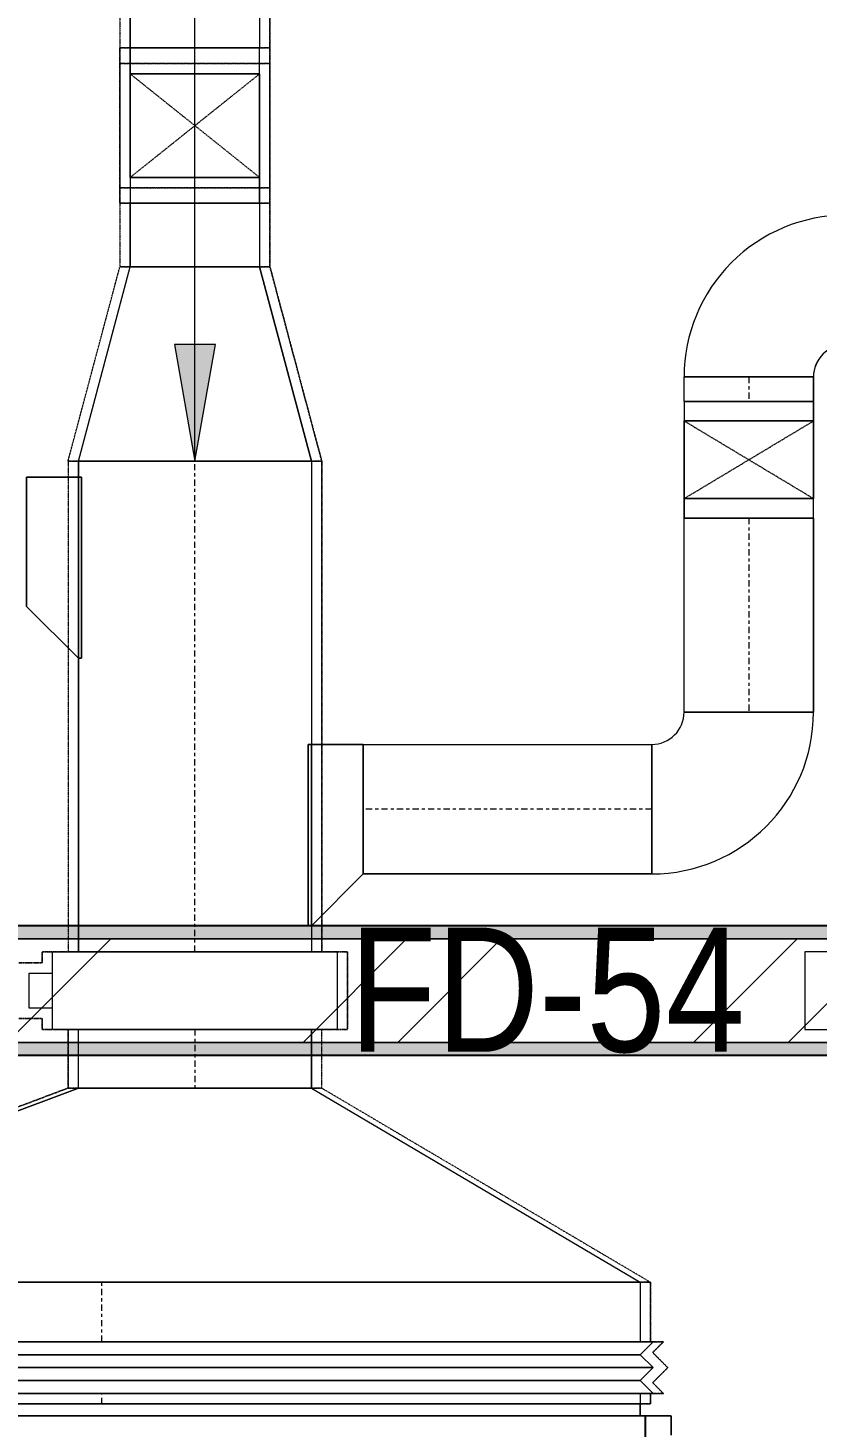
# Model space of a CAD drawing. Header units: inches. Extents: x -83664 to 20107, y -47222 to 19398.
# Drawn here: x 2119 to 3643, y -26757 to -24055 of the extents above; entities that cross this region are included whole.
import ezdxf

# ---------------------------------------------------------------- set-up
doc = ezdxf.new("R2010")
doc.units = ezdxf.units.IN
doc.header["$MEASUREMENT"] = 0
for name, pattern in [('Center', [29.999999, 12, -6, 6, -6]), ('Hidden 0_50', [1.0584, 0.5292, -0.5292]), ('Hidden 1_5', [2.2, 1.5, -0.7])]:
    doc.linetypes.add(name, pattern=pattern)
for name, color, linetype, lineweight in [('A-WALL', 7, 'Continuous', 9), ('A-WALL-PATT', 7, 'Continuous', 25), ('G-ANNO-TEXT', 7, 'Continuous', 9), ('M-EQPM', 7, 'Continuous', 18), ('M-HVAC-DUCT-ANNO', 7, 'Continuous', 9), ('M-HVAC-DUCT-CNTR', 7, 'Center', 9), ('M-HVAC-DUCT-IDEN', 7, 'Continuous', 18)]:
    doc.layers.add(name, color=color, linetype=linetype, lineweight=lineweight)
doc.layers.add('M-HVAC-DUCT', color=7, linetype='Continuous', lineweight=9, true_color=0xffe97f)
doc.styles.add('Arial Narrow_21', font='ARIALN.TTF', dxfattribs={"height": 240})
pattern_1 = [(0, (0, 0), (1219.2, 304.8), [50.292, -864.108, 50.292, -864.108, -4876.8]), (0, (0, 0), (1219.2, 304.8), [-1828.8, 50.292, -1778.508, 50.292, -864.108, -2133.6]), (0, (0, 0), (1219.2, 304.8), [-4572, 50.292, -559.308, 50.292, -1473.708]), (120, (457.2, 152.4), (-873.56454, 903.45817), [50.292, -864.108, 50.292, -864.108, -4876.8]), (120, (457.2, 152.4), (-873.56454, 903.45817), [-1828.8, 50.292, -1778.508, 50.292, -864.108, -2133.6]), (120, (457.2, 152.4), (-873.56454, 903.45817), [-4572, 50.292, -559.308, 50.292, -1473.708]), (240, (609.6, 762), (-345.63546, -1208.25817), [50.292, -864.108, 50.292, -864.108, -4876.8]), (240, (609.6, 762), (-345.63546, -1208.25817), [-1828.8, 50.292, -1778.508, 50.292, -864.108, -2133.6]), (240, (609.6, 762), (-345.63546, -1208.25817), [-4572, 50.292, -559.308, 50.292, -1473.708])]
pattern_2 = [(45, (0, 0), (-377.1708, 377.1708), []), (45, (0, 571.5), (-377.1708, 377.1708), [])]

# ---------------------------------------------------------------- blocks, each defined once
blk = doc.blocks.new('REMC_M_EQP_FCU_Type 2 - FCU-1F-10-8295822-FIRST FLOOR AC CONDITIONING LAYOUT - PART A')
at = {"layer": 'M-EQPM'}
for p, q in [((-1050, 16), (-1050, -270.5)), ((-1050, -270.5), (-1050, 16)), ((-1050.1, -180.5), (-1050.1, -270.5)), ((-1050.1, -270.5), (-1050.1, -180.5)), ((-1100.1, -269.5), (-1100.1, -233)), ((-1100.1, -233), (-1100.1, -269.5)), ((-1050, -248.7), (-1050, -270.5)), ((-1050, -270.5), (-1050, -248.7)), ((-1050.1, -270.5), (-1099.1, -270.5)), ((-1099.1, -270.5), (-1050.1, -270.5)), ((-1050, -270.5), (1050, -270.5)), ((1050, -270.5), (-1050, -270.5)), ((-1050, -270.5), (1050, -270.5)), ((1050, -270.5), (-1050, -270.5)), ((1040, -270.5), (-1040, -270.5)), ((-1040, -270.5), (-1040, -293.5)), ((-1040, -293.5), (-1040, -270.5)), ((-1040, -270.5), (1040, -270.5)), ((-1040, -293.5), (1040, -293.5)), ((1040, -293.5), (-1040, -293.5))]:
    blk.add_line(p, q, dxfattribs=at)
blk.add_arc((-1099.1, -269.5), 1, 180, 270, dxfattribs=at)
blk.add_arc((-1099.1, -269.5), 1, 180, 270, dxfattribs=at)
blk = doc.blocks.new('REMC_M_FLEX CONNECTION_Type 2 - V_SAD-8295823-FIRST FLOOR AC CONDITIONING LAYOUT - PART A')
at = {"layer": 'M-HVAC-DUCT', "color": 30, "true_color": 0xff7f00}
for p, q in [((152653.2, 71779.4), (154783.2, 71779.4)), ((154783.2, 71779.4), (152653.2, 71779.4)), ((154758.2, 71754.4), (154783.2, 71779.4)), ((154758.2, 71754.4), (154783.2, 71779.4)), ((154758.2, 71754.4), (152678.2, 71754.4)), ((152678.2, 71754.4), (154758.2, 71754.4)), ((154758.2, 71754.4), (152678.2, 71754.4)), ((152678.2, 71754.4), (154758.2, 71754.4)), ((154758.2, 71754.4), (154783.2, 71729.4)), ((154758.2, 71754.4), (154783.2, 71729.4)), ((152653.2, 71729.4), (154783.2, 71729.4)), ((154783.2, 71729.4), (152653.2, 71729.4)), ((154783.2, 71729.4), (152653.2, 71729.4)), ((152653.2, 71729.4), (154783.2, 71729.4)), ((154783.2, 71729.4), (154758.2, 71704.4)), ((154783.2, 71729.4), (154758.2, 71704.4)), ((154758.2, 71704.4), (152678.2, 71704.4)), ((152678.2, 71704.4), (154758.2, 71704.4)), ((152678.2, 71704.4), (154758.2, 71704.4)), ((154758.2, 71704.4), (152678.2, 71704.4)), ((154758.2, 71704.4), (154783.2, 71679.4)), ((154758.2, 71704.4), (154783.2, 71679.4)), ((152653.2, 71679.4), (154783.2, 71679.4)), ((154783.2, 71679.4), (152653.2, 71679.4))]:
    blk.add_line(p, q, dxfattribs=at)
blk = doc.blocks.new('TEMW-ME-DMP-Motorised Fire Damper - MSFD-8296293-FIRST FLOOR AC CONDITIONING LAYOUT - PART A')
at = {"layer": 'M-HVAC-DUCT', "color": 30, "true_color": 0xff7f00}
for p, q in [((-33.75, 320), (-33.75, 275)), ((33.75, 320), (-33.75, 320)), ((33.75, 275), (33.75, 320)), ((75, 275), (-75, 275)), ((-75, 275), (-75, -275)), ((75, -275), (75, 275)), ((-75, -275), (75, -275))]:
    blk.add_line(p, q, dxfattribs=at)
blk = doc.blocks.new('TEMW-ME-DMP-Motorised Fire Damper - MSFD-9472461-FIRST FLOOR AC CONDITIONING LAYOUT - PART A')
at = {"layer": 'M-HVAC-DUCT', "color": 6, "true_color": 0xff00ff}
for p, q in [((-33.75, 245), (-33.75, 200)), ((33.75, 245), (-33.75, 245)), ((33.75, 200), (33.75, 245)), ((75, 200), (-75, 200)), ((-75, 200), (-75, -200)), ((75, -200), (75, 200)), ((-75, -200), (75, -200))]:
    blk.add_line(p, q, dxfattribs=at)
blk = doc.blocks.new('M_Rectangular Tap - Beveled - Standard-V169-FIRST FLOOR AC CONDITIONING LAYOUT - PART A')
at = {"layer": 'M-HVAC-DUCT', "color": 30, "true_color": 0xff7f00}
for p, q in [((100, 125), (-6.096, 125)), ((-6.096, 125), (100, 125)), ((-6.096, 125), (-6.096, -225)), ((-6.096, -225), (-6.096, 125)), ((100, 125), (100, -125)), ((100, -125), (100, 125)), ((0, -225), (100, -125)), ((0, -225), (100, -125)), ((-6.096, -225), (0, -225)), ((0, -225), (-6.096, -225))]:
    blk.add_line(p, q, dxfattribs=at)
blk = doc.blocks.new('M_Rectangular Elbow - Radius - 0_75 W-V36-FIRST FLOOR AC CONDITIONING LAYOUT - PART A')
at = {"layer": 'M-HVAC-DUCT', "color": 30, "true_color": 0xff7f00}
for p, q in [((-125, 187.5), (125, 187.5)), ((125, 187.5), (-125, 187.5)), ((-187.5, 125), (-187.5, -125)), ((-187.5, -125), (-187.5, 125))]:
    blk.add_line(p, q, dxfattribs=at)
for radius, end in [(62.5, 360), (62.5, 0), (312.5, 0), (312.5, 0)]:
    blk.add_arc((-187.5, 187.5), radius, 270, end, dxfattribs=at)
blk = doc.blocks.new('M_Rectangular Tap - Beveled - Standard-V70-FIRST FLOOR AC CONDITIONING LAYOUT - PART A')
at = {"layer": 'M-HVAC-DUCT', "color": 30, "true_color": 0xff7f00}
for p, q in [((100, 125), (-6.096, 125)), ((-6.096, 125), (100, 125)), ((-6.096, 125), (-6.096, -225)), ((-6.096, -225), (-6.096, 125)), ((100, 125), (100, -125)), ((100, -125), (100, 125)), ((0, -225), (100, -125)), ((0, -225), (100, -125)), ((-6.096, -225), (0, -225)), ((0, -225), (-6.096, -225))]:
    blk.add_line(p, q, dxfattribs=at)
blk = doc.blocks.new('M_Rectangular Elbow - Radius - 0_75 W-V234-FIRST FLOOR AC CONDITIONING LAYOUT - PART A')
at = {"layer": 'M-HVAC-DUCT', "color": 30, "true_color": 0xff7f00}
for p, q in [((155093, 73595.3), (154843, 73595.3)), ((154843, 73595.3), (155093, 73595.3)), ((154843, 73595.3), (154843, 73557.8)), ((154843, 73595.3), (154843, 73407.8)), ((155093, 73557.8), (155093, 73595.3)), ((155093, 73595.3), (155093, 73407.8)), ((154843, 73407.8), (154843, 73557.8)), ((154843, 73557.8), (155093, 73557.8)), ((155093, 73557.8), (155093, 73407.8)), ((154843, 73407.8), (155093, 73407.8)), ((155093, 73407.8), (154843, 73407.8))]:
    blk.add_line(p, q, dxfattribs=at)
blk = doc.blocks.new('M_Rectangular Elbow - Radius - 0_75 W-V235-FIRST FLOOR AC CONDITIONING LAYOUT - PART A')
at = {"layer": 'M-HVAC-DUCT', "color": 30, "true_color": 0xff7f00}
for p, q in [((155093, 73557.8), (154843, 73557.8)), ((154843, 73557.8), (154843, 73407.8)), ((154843, 73370.3), (154843, 73557.8)), ((155093, 73407.8), (155093, 73557.8)), ((155093, 73370.3), (155093, 73557.8)), ((155093, 73407.8), (154843, 73407.8)), ((154843, 73407.8), (155093, 73407.8)), ((154843, 73407.8), (154843, 73370.3)), ((155093, 73370.3), (155093, 73407.8)), ((154843, 73370.3), (155093, 73370.3)), ((155093, 73370.3), (154843, 73370.3))]:
    blk.add_line(p, q, dxfattribs=at)
blk = doc.blocks.new('M_Rectangular Transition - Length - Standard-9472465-FIRST FLOOR AC CONDITIONING LAYOUT - PART A')
at = {"layer": 'M-HVAC-DUCT', "color": 30, "true_color": 0xff7f00}
for p, q in [((0, 225), (375, 860)), ((0, 225), (375, 860)), ((375, -1220), (375, 860)), ((375, 860), (375, -1220)), ((0, 225), (0, -225)), ((0, -225), (0, 225)), ((0, -225), (375, -1220)), ((375, -1220), (0, -225))]:
    blk.add_line(p, q, dxfattribs=at)
blk = doc.blocks.new('M_Rectangular Transition - Length - Standard-9510225-FIRST FLOOR AC CONDITIONING LAYOUT - PART A')
at = {"layer": 'M-HVAC-DUCT', "color": 30, "true_color": 0xff7f00}
for p, q in [((0, 225), (0, -225)), ((0, 225), (375, 125)), ((0, 225), (375, 125)), ((0, -225), (0, 225)), ((375, -125), (375, 125)), ((375, 125), (375, -125)), ((0, -225), (375, -125)), ((375, -125), (0, -225))]:
    blk.add_line(p, q, dxfattribs=at)
blk = doc.blocks.new('M_Rectangular Elbow - Radius - 0_75 W-V247-FIRST FLOOR AC CONDITIONING LAYOUT - PART A')
at = {"layer": 'M-HVAC-DUCT', "color": 30, "true_color": 0xff7f00}
for p, q in [((154023.2, 74228.2), (153773.2, 74228.2)), ((153773.2, 74228.2), (153773.2, 74028.2)), ((153773.2, 74228.2), (153773.2, 73978.2)), ((154023.2, 74028.2), (154023.2, 74228.2)), ((154023.2, 74228.2), (154023.2, 73978.2)), ((154023.2, 74028.2), (153773.2, 74028.2)), ((153773.2, 74028.2), (154023.2, 74028.2)), ((153773.2, 74028.2), (153773.2, 73978.2)), ((154023.2, 73978.2), (154023.2, 74028.2)), ((154023.2, 73978.2), (153773.2, 73978.2)), ((153773.2, 73978.2), (154023.2, 73978.2))]:
    blk.add_line(p, q, dxfattribs=at)
blk = doc.blocks.new('M_Rectangular Elbow - Radius - 0_75 W-V248-FIRST FLOOR AC CONDITIONING LAYOUT - PART A')
at = {"layer": 'M-HVAC-DUCT', "color": 30, "true_color": 0xff7f00}
for p, q in [((153773.2, 74278.2), (154023.2, 74278.2)), ((154023.2, 74278.2), (153773.2, 74278.2)), ((153773.2, 74278.2), (153773.2, 74228.2)), ((153773.2, 74028.2), (153773.2, 74278.2)), ((154023.2, 74228.2), (154023.2, 74278.2)), ((154023.2, 74028.2), (154023.2, 74278.2)), ((153773.2, 74228.2), (154023.2, 74228.2)), ((153773.2, 74028.2), (153773.2, 74228.2)), ((154023.2, 74228.2), (154023.2, 74028.2)), ((153773.2, 74028.2), (154023.2, 74028.2)), ((154023.2, 74028.2), (153773.2, 74028.2))]:
    blk.add_line(p, q, dxfattribs=at)
blk = doc.blocks.new('TEMW-SMBZ-HO-BM-HVAC-00002_rvt-1-FIRST FLOOR AC CONDITIONING LAYOUT - PART A')
at = {"layer": 'M-HVAC-DUCT', "color": 30, "linetype": 'Hidden 0_50', "true_color": 0xff7f00}
for p, q in [((153753.2, 75438.2), (153753.2, 74278.2)), ((153753.2, 75438.2), (153753.2, 74278.2)), ((154043.2, 74278.2), (154043.2, 75438.2)), ((154043.2, 75438.2), (154043.2, 74278.2)), ((154043.2, 74278.2), (153753.2, 74278.2)), ((153753.2, 74278.2), (154043.2, 74278.2)), ((153753.2, 74248.2), (153753.2, 74278.2)), ((153753.2, 74278.2), (153753.2, 74008.2)), ((153753.2, 74278.2), (154043.2, 74278.2)), ((154043.2, 74278.2), (153753.2, 74278.2)), ((154043.2, 74008.2), (154043.2, 74278.2)), ((154043.2, 74278.2), (154043.2, 74248.2)), ((153753.2, 74248.2), (154043.2, 74248.2)), ((153753.2, 74008.2), (153753.2, 74248.2)), ((153753.2, 74248.2), (153753.2, 74008.2)), ((154043.2, 74248.2), (153753.2, 74248.2)), ((153753.2, 74008.2), (153753.2, 74248.2)), ((153753.2, 74248.2), (153753.2, 73978.2)), ((153753.2, 74248.2), (154043.2, 74248.2)), ((153753.2, 74248.2), (153753.2, 74008.2)), ((154043.2, 74248.2), (153753.2, 74248.2)), ((154043.2, 74248.2), (154043.2, 74008.2)), ((154043.2, 74008.2), (154043.2, 74248.2)), ((154043.2, 73978.2), (154043.2, 74248.2)), ((154043.2, 74248.2), (154043.2, 74008.2)), ((154043.2, 74008.2), (154043.2, 74248.2)), ((154043.2, 74008.2), (153753.2, 74008.2)), ((153753.2, 74008.2), (154043.2, 74008.2)), ((154043.2, 74008.2), (153753.2, 74008.2)), ((153753.2, 73978.2), (153753.2, 74008.2)), ((154043.2, 74008.2), (153753.2, 74008.2)), ((153753.2, 74008.2), (154043.2, 74008.2)), ((154043.2, 74008.2), (153753.2, 74008.2)), ((154043.2, 74008.2), (154043.2, 73978.2)), ((154043.2, 73978.2), (153753.2, 73978.2)), ((153753.2, 73978.2), (154043.2, 73978.2)), ((153753.2, 73978.2), (153753.2, 73855.3)), ((153753.2, 73978.2), (153753.2, 73855.3)), ((153753.2, 73978.2), (154043.2, 73978.2)), ((153753.2, 73978.2), (154043.2, 73978.2)), ((154043.2, 73855.3), (154043.2, 73978.2)), ((154043.2, 73978.2), (154043.2, 73855.3)), ((153653.2, 73480.3), (153753.2, 73855.3)), ((153653.2, 73480.3), (153753.2, 73855.3)), ((154043.2, 73855.3), (153753.2, 73855.3)), ((153753.2, 73855.3), (154043.2, 73855.3)), ((154043.2, 73855.3), (153753.2, 73855.3)), ((153753.2, 73855.3), (154043.2, 73855.3)), ((154143.2, 73480.3), (154043.2, 73855.3)), ((154043.2, 73855.3), (154143.2, 73480.3)), ((154143.2, 73480.3), (153653.2, 73480.3)), ((153653.2, 73480.3), (154143.2, 73480.3)), ((153653.2, 73480.3), (153653.2, 72532.7)), ((153653.2, 73480.3), (153653.2, 72532.7)), ((153653.2, 73480.3), (154143.2, 73480.3)), ((154143.2, 73480.3), (153653.2, 73480.3)), ((154143.2, 72532.7), (154143.2, 73480.3)), ((154143.2, 73480.3), (154143.2, 72532.7)), ((154193.2, 72532.7), (153603.2, 72532.7)), ((153603.2, 72532.7), (153603.2, 72511.4)), ((153603.2, 72511.4), (153603.2, 72532.7)), ((153603.2, 72532.7), (154193.2, 72532.7)), ((154143.2, 72532.7), (153653.2, 72532.7)), ((153653.2, 72532.7), (154143.2, 72532.7)), ((154193.2, 72382.7), (154193.2, 72532.7)), ((154193.2, 72532.7), (154193.2, 72382.7)), ((153603.2, 72511.4), (153558.2, 72511.4)), ((153558.2, 72511.4), (153603.2, 72511.4)), ((153558.2, 72403.9), (153603.2, 72403.9)), ((153603.2, 72403.9), (153558.2, 72403.9)), ((153603.2, 72403.9), (153603.2, 72382.7)), ((153603.2, 72382.7), (153603.2, 72403.9)), ((153603.2, 72382.7), (154193.2, 72382.7)), ((154193.2, 72382.7), (153603.2, 72382.7)), ((153653.2, 72382.7), (154143.2, 72382.7)), ((154143.2, 72382.7), (153653.2, 72382.7)), ((153653.2, 72382.7), (153653.2, 72269.4)), ((153653.2, 72269.4), (153653.2, 72382.7)), ((154143.2, 72269.4), (154143.2, 72382.7)), ((154143.2, 72269.4), (154143.2, 72382.7)), ((153653.2, 72269.4), (152658.2, 71894.4)), ((152658.2, 71894.4), (153653.2, 72269.4)), ((153653.2, 72269.4), (154143.2, 72269.4)), ((154143.2, 72269.4), (153653.2, 72269.4)), ((154143.2, 72269.4), (153653.2, 72269.4)), ((153653.2, 72269.4), (154143.2, 72269.4)), ((154143.2, 72269.4), (154778.2, 71894.4)), ((154143.2, 72269.4), (154778.2, 71894.4)), ((154778.2, 71894.4), (152658.2, 71894.4)), ((152658.2, 71894.4), (154778.2, 71894.4)), ((152658.2, 71894.4), (154778.2, 71894.4)), ((154778.2, 71894.4), (152658.2, 71894.4)), ((154778.2, 71779.4), (154778.2, 71894.4)), ((154778.2, 71894.4), (154778.2, 71779.4)), ((152633.2, 71779.4), (154803.2, 71779.4)), ((154803.2, 71779.4), (152633.2, 71779.4)), ((154778.2, 71779.4), (152658.2, 71779.4)), ((152658.2, 71779.4), (154778.2, 71779.4)), ((154803.2, 71779.4), (154782.4, 71758.6)), ((154782.4, 71758.6), (154803.2, 71779.4)), ((154782.4, 71758.6), (154811.5, 71729.4)), ((154811.5, 71729.4), (154782.4, 71758.6)), ((154811.5, 71729.4), (154782.4, 71700.3)), ((154782.4, 71700.3), (154811.5, 71729.4)), ((154782.4, 71700.3), (154803.2, 71679.4)), ((154803.2, 71679.4), (154782.4, 71700.3)), ((154803.2, 71679.4), (152633.2, 71679.4)), ((152633.2, 71679.4), (154803.2, 71679.4)), ((154778.2, 71679.4), (152658.2, 71679.4)), ((152658.2, 71679.4), (154778.2, 71679.4)), ((154778.2, 71659.4), (154778.2, 71679.4)), ((154778.2, 71679.4), (154778.2, 71659.4)), ((154778.2, 71659.4), (152658.2, 71659.4)), ((152658.2, 71659.4), (154778.2, 71659.4))]:
    blk.add_line(p, q, dxfattribs=at)
at = {"layer": 'M-HVAC-DUCT', "color": 30, "true_color": 0xff7f00}
for p, q in [((153773.2, 74278.2), (153773.2, 75438.2)), ((153773.2, 75438.2), (153773.2, 74278.2)), ((154023.2, 75438.2), (154023.2, 74278.2)), ((154023.2, 75438.2), (154023.2, 74278.2)), ((153773.2, 74278.2), (154023.2, 74278.2)), ((154023.2, 74278.2), (153773.2, 74278.2)), ((153773.2, 73978.2), (154023.2, 73978.2)), ((154023.2, 73978.2), (153773.2, 73978.2)), ((153773.2, 73855.3), (153773.2, 73978.2)), ((153773.2, 73978.2), (153773.2, 73855.3)), ((154023.2, 73978.2), (154023.2, 73855.3)), ((154023.2, 73978.2), (154023.2, 73855.3)), ((153773.2, 73855.3), (154023.2, 73855.3)), ((154023.2, 73855.3), (153773.2, 73855.3)), ((155093, 73642.8), (154843, 73642.8)), ((154843, 73642.8), (155093, 73642.8)), ((154843, 73595.3), (154843, 73642.8)), ((154843, 73595.3), (154843, 73642.8)), ((155093, 73642.8), (155093, 73595.3)), ((155093, 73595.3), (155093, 73642.8)), ((155093, 73595.3), (154843, 73595.3)), ((154843, 73595.3), (155093, 73595.3)), ((153673.2, 73480.3), (154123.2, 73480.3)), ((154123.2, 73480.3), (153673.2, 73480.3)), ((153673.2, 72532.7), (153673.2, 73480.3)), ((153673.2, 73480.3), (153673.2, 72532.7)), ((154123.2, 73480.3), (154123.2, 72532.7)), ((154123.2, 73480.3), (154123.2, 72532.7)), ((153673.2, 73449.6), (153673.2, 73099.6)), ((153673.2, 73449.6), (153679.3, 73449.6)), ((153679.3, 73449.6), (153673.2, 73449.6)), ((153673.2, 73099.6), (153673.2, 73449.6)), ((153679.3, 73449.6), (153679.3, 73099.6)), ((153679.3, 73099.6), (153679.3, 73449.6)), ((155093, 73370.3), (154843, 73370.3)), ((154843, 73370.3), (155093, 73370.3)), ((154843, 72995.5), (154843, 73370.3)), ((154843, 72995.5), (154843, 73370.3)), ((155093, 73370.3), (155093, 72995.5)), ((155093, 72995.5), (155093, 73370.3)), ((153679.3, 73099.6), (153673.2, 73099.6)), ((153673.2, 73099.6), (153679.3, 73099.6)), ((155093, 72995.5), (154843, 72995.5)), ((154843, 72995.5), (155093, 72995.5)), ((154123.2, 72933), (154117.1, 72933)), ((154117.1, 72933), (154123.2, 72933)), ((154117.1, 72933), (154117.1, 72583)), ((154117.1, 72583), (154117.1, 72933)), ((154123.2, 72933), (154123.2, 72583)), ((154123.2, 72583), (154123.2, 72933)), ((154223.2, 72683), (154223.2, 72933)), ((154223.2, 72933), (154223.2, 72683)), ((154223.2, 72933), (154780.5, 72933)), ((154223.2, 72933), (154780.5, 72933)), ((154780.5, 72683), (154780.5, 72933)), ((154780.5, 72933), (154780.5, 72683)), ((154780.5, 72683), (154223.2, 72683)), ((154223.2, 72683), (154780.5, 72683)), ((154117.1, 72583), (154123.2, 72583)), ((154123.2, 72583), (154117.1, 72583)), ((153673.2, 72532.7), (154123.2, 72532.7)), ((154123.2, 72532.7), (153673.2, 72532.7)), ((154123.2, 72382.7), (153673.2, 72382.7)), ((153673.2, 72382.7), (154123.2, 72382.7)), ((153673.2, 72269.4), (153673.2, 72382.7)), ((153673.2, 72269.4), (153673.2, 72382.7)), ((154123.2, 72382.7), (154123.2, 72269.4)), ((154123.2, 72269.4), (154123.2, 72382.7)), ((154123.2, 72269.4), (153673.2, 72269.4)), ((153673.2, 72269.4), (154123.2, 72269.4)), ((152678.2, 71894.4), (154758.2, 71894.4)), ((154758.2, 71894.4), (152678.2, 71894.4)), ((154758.2, 71894.4), (154758.2, 71779.4)), ((154758.2, 71894.4), (154758.2, 71779.4)), ((152678.2, 71779.4), (154758.2, 71779.4)), ((154758.2, 71779.4), (152678.2, 71779.4)), ((152678.2, 71679.4), (154758.2, 71679.4)), ((154758.2, 71679.4), (152678.2, 71679.4)), ((154758.2, 71679.4), (154758.2, 71659.4)), ((154758.2, 71679.4), (154758.2, 71659.4)), ((152678.2, 71659.4), (154758.2, 71659.4)), ((154758.2, 71659.4), (152678.2, 71659.4))]:
    blk.add_line(p, q, dxfattribs=at)
at = {"layer": 'M-HVAC-DUCT-ANNO', "color": 30, "linetype": 'Hidden 1_5', "true_color": 0xff7f00}
for p, q in [((153773.2, 74028.2), (153773.2, 74228.2)), ((153773.2, 74228.2), (154023.2, 74228.2)), ((153773.2, 74228.2), (154023.2, 74028.2)), ((154023.2, 74228.2), (153773.2, 74028.2)), ((154023.2, 74228.2), (154023.2, 74028.2)), ((154023.2, 74028.2), (153773.2, 74028.2)), ((154843, 73557.8), (155093, 73557.8)), ((154843, 73407.8), (154843, 73557.8)), ((155093, 73407.8), (154843, 73557.8)), ((154843, 73407.8), (155093, 73557.8)), ((155093, 73557.8), (155093, 73407.8)), ((155093, 73407.8), (154843, 73407.8))]:
    blk.add_line(p, q, dxfattribs=at)
at = {"layer": 'M-HVAC-DUCT-CNTR', "color": 30, "true_color": 0xff7f00}
for p, q in [((153898.2, 74278.2), (153898.2, 75438.2)), ((153898.2, 73855.3), (153898.2, 73978.2)), ((154968, 73642.8), (154968, 73595.3)), ((153898.2, 72532.7), (153898.2, 73480.3)), ((154968, 73370.3), (154968, 72995.5)), ((154780.5, 72808), (154223.2, 72808)), ((153898.2, 72382.7), (153898.2, 72269.4)), ((153718.2, 71779.4), (153718.2, 71894.4)), ((153718.2, 71659.4), (153718.2, 71679.4))]:
    blk.add_line(p, q, dxfattribs=at)
at = {"layer": 'M-EQPM', "color": 6, "linetype": 'Hidden 0_50', "lineweight": 9, "true_color": 0xff00ff, "rotation": 180}
blk.add_blockref('REMC_M_EQP_FCU_Type 2 - FCU-1F-10-8295822-FIRST FLOOR AC CONDITIONING LAYOUT - PART A', (153718.2, 71365.9), dxfattribs=at)
at = {"layer": 'M-HVAC-DUCT', "color": 6, "linetype": 'Hidden 0_50', "lineweight": 9, "true_color": 0xff00ff}
for name, p in [('M_Rectangular Elbow - Radius - 0_75 W-V248-FIRST FLOOR AC CONDITIONING LAYOUT - PART A', (0, 0)), ('M_Rectangular Elbow - Radius - 0_75 W-V247-FIRST FLOOR AC CONDITIONING LAYOUT - PART A', (0, 0)), ('M_Rectangular Elbow - Radius - 0_75 W-V234-FIRST FLOOR AC CONDITIONING LAYOUT - PART A', (0, 0)), ('M_Rectangular Elbow - Radius - 0_75 W-V235-FIRST FLOOR AC CONDITIONING LAYOUT - PART A', (0, 0)), ('M_Rectangular Elbow - Radius - 0_75 W-V36-FIRST FLOOR AC CONDITIONING LAYOUT - PART A', (154968, 72808)), ('M_Rectangular Tap - Beveled - Standard-V70-FIRST FLOOR AC CONDITIONING LAYOUT - PART A', (154123.2, 72808)), ('REMC_M_FLEX CONNECTION_Type 2 - V_SAD-8295823-FIRST FLOOR AC CONDITIONING LAYOUT - PART A', (0, 0))]:
    blk.add_blockref(name, p, dxfattribs=at)
for name, p, rotation in [('M_Rectangular Elbow - Radius - 0_75 W-V36-FIRST FLOOR AC CONDITIONING LAYOUT - PART A', (154968, 73830.3), 180), ('M_Rectangular Transition - Length - Standard-9510225-FIRST FLOOR AC CONDITIONING LAYOUT - PART A', (153898.2, 73480.3), 90), ('TEMW-ME-DMP-Motorised Fire Damper - MSFD-9472461-FIRST FLOOR AC CONDITIONING LAYOUT - PART A', (155276.5, 72457.7), 270), ('M_Rectangular Transition - Length - Standard-9472465-FIRST FLOOR AC CONDITIONING LAYOUT - PART A', (153898.2, 72269.4), 270)]:
    blk.add_blockref(name, p, dxfattribs=dict(at, rotation=rotation))
at = {"layer": 'M-HVAC-DUCT', "color": 6, "linetype": 'Hidden 0_50', "lineweight": 9, "true_color": 0xff00ff, "extrusion": (0, 0, -1)}
blk.add_blockref('M_Rectangular Tap - Beveled - Standard-V169-FIRST FLOOR AC CONDITIONING LAYOUT - PART A', (-153673.2, 73324.6), dxfattribs=at)
at = {"layer": 'M-HVAC-DUCT', "color": 6, "linetype": 'Hidden 0_50', "lineweight": 9, "true_color": 0xff00ff, "extrusion": (0, 0, -1), "rotation": 270}
blk.add_blockref('TEMW-ME-DMP-Motorised Fire Damper - MSFD-8296293-FIRST FLOOR AC CONDITIONING LAYOUT - PART A', (-153898.2, 72457.7), dxfattribs=at)
blk = doc.blocks.new('REMC_M_EQP_FCU_Type 2 - FCU-1F-10-V271-FIRST FLOOR AC CONDITIONING LAYOUT - PART A')
at = {"layer": 'M-EQPM'}
for p, q in [((-1050, 16), (-1050, -270.5)), ((-1050, -270.5), (-1050, 16)), ((-1050.1, -180.5), (-1050.1, -270.5)), ((-1050.1, -270.5), (-1050.1, -180.5)), ((-1100.1, -269.5), (-1100.1, -233)), ((-1100.1, -233), (-1100.1, -269.5)), ((-1050, -248.7), (-1050, -270.5)), ((-1050, -270.5), (-1050, -248.7)), ((-1050.1, -270.5), (-1099.1, -270.5)), ((-1099.1, -270.5), (-1050.1, -270.5)), ((-1050, -270.5), (1050, -270.5)), ((1050, -270.5), (-1050, -270.5)), ((-1050, -270.5), (1050, -270.5)), ((1050, -270.5), (-1050, -270.5)), ((1040, -270.5), (-1040, -270.5)), ((-1040, -270.5), (-1040, -293.5)), ((-1040, -293.5), (-1040, -270.5)), ((-1040, -270.5), (1040, -270.5)), ((-1040, -293.5), (1040, -293.5)), ((1040, -293.5), (-1040, -293.5))]:
    blk.add_line(p, q, dxfattribs=at)
blk.add_arc((-1099.1, -269.5), 1, 180, 270, dxfattribs=at)
blk.add_arc((-1099.1, -269.5), 1, 180, 270, dxfattribs=at)
blk = doc.blocks.new('TEMW-SMBZ-HO-BM-HVAC-00002_rvt-2-FIRST FLOOR AC CONDITIONING LAYOUT - PART A')
at = {"layer": 'M-HVAC-DUCT', "color": 30, "linetype": 'Hidden 0_50', "true_color": 0xff7f00}
for p, q in [((153753.2, 75438.2), (153753.2, 74278.2)), ((153753.2, 75438.2), (153753.2, 74278.2)), ((154043.2, 74278.2), (154043.2, 75438.2)), ((154043.2, 75438.2), (154043.2, 74278.2)), ((154043.2, 74278.2), (153753.2, 74278.2)), ((153753.2, 74278.2), (154043.2, 74278.2)), ((153753.2, 74248.2), (153753.2, 74278.2)), ((153753.2, 74278.2), (153753.2, 74008.2)), ((153753.2, 74278.2), (154043.2, 74278.2)), ((154043.2, 74278.2), (153753.2, 74278.2)), ((154043.2, 74008.2), (154043.2, 74278.2)), ((154043.2, 74278.2), (154043.2, 74248.2)), ((153753.2, 74248.2), (154043.2, 74248.2)), ((153753.2, 74008.2), (153753.2, 74248.2)), ((153753.2, 74248.2), (153753.2, 74008.2)), ((154043.2, 74248.2), (153753.2, 74248.2)), ((153753.2, 74008.2), (153753.2, 74248.2)), ((153753.2, 74248.2), (153753.2, 73978.2)), ((153753.2, 74248.2), (154043.2, 74248.2)), ((153753.2, 74248.2), (153753.2, 74008.2)), ((154043.2, 74248.2), (153753.2, 74248.2)), ((154043.2, 74248.2), (154043.2, 74008.2)), ((154043.2, 74008.2), (154043.2, 74248.2)), ((154043.2, 73978.2), (154043.2, 74248.2)), ((154043.2, 74248.2), (154043.2, 74008.2)), ((154043.2, 74008.2), (154043.2, 74248.2)), ((154043.2, 74008.2), (153753.2, 74008.2)), ((153753.2, 74008.2), (154043.2, 74008.2)), ((154043.2, 74008.2), (153753.2, 74008.2)), ((153753.2, 73978.2), (153753.2, 74008.2)), ((154043.2, 74008.2), (153753.2, 74008.2)), ((153753.2, 74008.2), (154043.2, 74008.2)), ((154043.2, 74008.2), (153753.2, 74008.2)), ((154043.2, 74008.2), (154043.2, 73978.2)), ((154043.2, 73978.2), (153753.2, 73978.2)), ((153753.2, 73978.2), (154043.2, 73978.2)), ((153753.2, 73978.2), (153753.2, 73855.3)), ((153753.2, 73978.2), (153753.2, 73855.3)), ((153753.2, 73978.2), (154043.2, 73978.2)), ((153753.2, 73978.2), (154043.2, 73978.2)), ((154043.2, 73855.3), (154043.2, 73978.2)), ((154043.2, 73978.2), (154043.2, 73855.3)), ((153653.2, 73480.3), (153753.2, 73855.3)), ((153653.2, 73480.3), (153753.2, 73855.3)), ((154043.2, 73855.3), (153753.2, 73855.3)), ((153753.2, 73855.3), (154043.2, 73855.3)), ((154043.2, 73855.3), (153753.2, 73855.3)), ((153753.2, 73855.3), (154043.2, 73855.3)), ((154143.2, 73480.3), (154043.2, 73855.3)), ((154043.2, 73855.3), (154143.2, 73480.3)), ((154143.2, 73480.3), (153653.2, 73480.3)), ((153653.2, 73480.3), (154143.2, 73480.3)), ((153653.2, 73480.3), (153653.2, 72532.7)), ((153653.2, 73480.3), (153653.2, 72532.7)), ((153653.2, 73480.3), (154143.2, 73480.3)), ((154143.2, 73480.3), (153653.2, 73480.3)), ((154143.2, 72532.7), (154143.2, 73480.3)), ((154143.2, 73480.3), (154143.2, 72532.7)), ((154193.2, 72532.7), (153603.2, 72532.7)), ((153603.2, 72532.7), (153603.2, 72511.4)), ((153603.2, 72511.4), (153603.2, 72532.7)), ((153603.2, 72532.7), (154193.2, 72532.7)), ((154143.2, 72532.7), (153653.2, 72532.7)), ((153653.2, 72532.7), (154143.2, 72532.7)), ((154193.2, 72382.7), (154193.2, 72532.7)), ((154193.2, 72532.7), (154193.2, 72382.7)), ((153603.2, 72511.4), (153558.2, 72511.4)), ((153558.2, 72511.4), (153603.2, 72511.4)), ((153558.2, 72403.9), (153603.2, 72403.9)), ((153603.2, 72403.9), (153558.2, 72403.9)), ((153603.2, 72403.9), (153603.2, 72382.7)), ((153603.2, 72382.7), (153603.2, 72403.9)), ((153603.2, 72382.7), (154193.2, 72382.7)), ((154193.2, 72382.7), (153603.2, 72382.7)), ((153653.2, 72382.7), (154143.2, 72382.7)), ((154143.2, 72382.7), (153653.2, 72382.7)), ((153653.2, 72382.7), (153653.2, 72269.4)), ((153653.2, 72269.4), (153653.2, 72382.7)), ((154143.2, 72269.4), (154143.2, 72382.7)), ((154143.2, 72269.4), (154143.2, 72382.7)), ((153653.2, 72269.4), (152658.2, 71894.4)), ((152658.2, 71894.4), (153653.2, 72269.4)), ((153653.2, 72269.4), (154143.2, 72269.4)), ((154143.2, 72269.4), (153653.2, 72269.4)), ((154143.2, 72269.4), (153653.2, 72269.4)), ((153653.2, 72269.4), (154143.2, 72269.4)), ((154143.2, 72269.4), (154778.2, 71894.4)), ((154143.2, 72269.4), (154778.2, 71894.4)), ((154778.2, 71894.4), (152658.2, 71894.4)), ((152658.2, 71894.4), (154778.2, 71894.4)), ((152658.2, 71894.4), (154778.2, 71894.4)), ((154778.2, 71894.4), (152658.2, 71894.4)), ((154778.2, 71779.4), (154778.2, 71894.4)), ((154778.2, 71894.4), (154778.2, 71779.4)), ((152633.2, 71779.4), (154803.2, 71779.4)), ((154803.2, 71779.4), (152633.2, 71779.4)), ((154778.2, 71779.4), (152658.2, 71779.4)), ((152658.2, 71779.4), (154778.2, 71779.4)), ((154803.2, 71779.4), (154782.4, 71758.6)), ((154782.4, 71758.6), (154803.2, 71779.4)), ((154782.4, 71758.6), (154811.5, 71729.4)), ((154811.5, 71729.4), (154782.4, 71758.6)), ((154811.5, 71729.4), (154782.4, 71700.3)), ((154782.4, 71700.3), (154811.5, 71729.4)), ((154782.4, 71700.3), (154803.2, 71679.4)), ((154803.2, 71679.4), (154782.4, 71700.3)), ((154803.2, 71679.4), (152633.2, 71679.4)), ((152633.2, 71679.4), (154803.2, 71679.4)), ((154778.2, 71679.4), (152658.2, 71679.4)), ((152658.2, 71679.4), (154778.2, 71679.4)), ((154778.2, 71659.4), (154778.2, 71679.4)), ((154778.2, 71679.4), (154778.2, 71659.4)), ((154778.2, 71659.4), (152658.2, 71659.4)), ((152658.2, 71659.4), (154778.2, 71659.4))]:
    blk.add_line(p, q, dxfattribs=at)
at = {"layer": 'M-HVAC-DUCT', "color": 30, "true_color": 0xff7f00}
for p, q in [((153773.2, 74278.2), (153773.2, 75438.2)), ((153773.2, 75438.2), (153773.2, 74278.2)), ((154023.2, 75438.2), (154023.2, 74278.2)), ((154023.2, 75438.2), (154023.2, 74278.2)), ((153773.2, 74278.2), (154023.2, 74278.2)), ((154023.2, 74278.2), (153773.2, 74278.2)), ((153773.2, 73978.2), (154023.2, 73978.2)), ((154023.2, 73978.2), (153773.2, 73978.2)), ((153773.2, 73855.3), (153773.2, 73978.2)), ((153773.2, 73978.2), (153773.2, 73855.3)), ((154023.2, 73978.2), (154023.2, 73855.3)), ((154023.2, 73978.2), (154023.2, 73855.3)), ((153773.2, 73855.3), (154023.2, 73855.3)), ((154023.2, 73855.3), (153773.2, 73855.3)), ((155093, 73642.8), (154843, 73642.8)), ((154843, 73642.8), (155093, 73642.8)), ((154843, 73595.3), (154843, 73642.8)), ((154843, 73595.3), (154843, 73642.8)), ((155093, 73642.8), (155093, 73595.3)), ((155093, 73595.3), (155093, 73642.8)), ((155093, 73595.3), (154843, 73595.3)), ((154843, 73595.3), (155093, 73595.3)), ((153673.2, 73480.3), (154123.2, 73480.3)), ((154123.2, 73480.3), (153673.2, 73480.3)), ((153673.2, 72532.7), (153673.2, 73480.3)), ((153673.2, 73480.3), (153673.2, 72532.7)), ((154123.2, 73480.3), (154123.2, 72532.7)), ((154123.2, 73480.3), (154123.2, 72532.7)), ((153673.2, 73449.6), (153673.2, 73099.6)), ((153673.2, 73449.6), (153679.3, 73449.6)), ((153679.3, 73449.6), (153673.2, 73449.6)), ((153673.2, 73099.6), (153673.2, 73449.6)), ((153679.3, 73449.6), (153679.3, 73099.6)), ((153679.3, 73099.6), (153679.3, 73449.6)), ((155093, 73370.3), (154843, 73370.3)), ((154843, 73370.3), (155093, 73370.3)), ((154843, 72995.5), (154843, 73370.3)), ((154843, 72995.5), (154843, 73370.3)), ((155093, 73370.3), (155093, 72995.5)), ((155093, 72995.5), (155093, 73370.3)), ((153679.3, 73099.6), (153673.2, 73099.6)), ((153673.2, 73099.6), (153679.3, 73099.6)), ((155093, 72995.5), (154843, 72995.5)), ((154843, 72995.5), (155093, 72995.5)), ((154123.2, 72933), (154117.1, 72933)), ((154117.1, 72933), (154123.2, 72933)), ((154117.1, 72933), (154117.1, 72583)), ((154117.1, 72583), (154117.1, 72933)), ((154123.2, 72933), (154123.2, 72583)), ((154123.2, 72583), (154123.2, 72933)), ((154223.2, 72683), (154223.2, 72933)), ((154223.2, 72933), (154223.2, 72683)), ((154223.2, 72933), (154780.5, 72933)), ((154223.2, 72933), (154780.5, 72933)), ((154780.5, 72683), (154780.5, 72933)), ((154780.5, 72933), (154780.5, 72683)), ((154780.5, 72683), (154223.2, 72683)), ((154223.2, 72683), (154780.5, 72683)), ((154117.1, 72583), (154123.2, 72583)), ((154123.2, 72583), (154117.1, 72583)), ((153673.2, 72532.7), (154123.2, 72532.7)), ((154123.2, 72532.7), (153673.2, 72532.7)), ((154123.2, 72382.7), (153673.2, 72382.7)), ((153673.2, 72382.7), (154123.2, 72382.7)), ((153673.2, 72269.4), (153673.2, 72382.7)), ((153673.2, 72269.4), (153673.2, 72382.7)), ((154123.2, 72382.7), (154123.2, 72269.4)), ((154123.2, 72269.4), (154123.2, 72382.7)), ((154123.2, 72269.4), (153673.2, 72269.4)), ((153673.2, 72269.4), (154123.2, 72269.4)), ((152678.2, 71894.4), (154758.2, 71894.4)), ((154758.2, 71894.4), (152678.2, 71894.4)), ((154758.2, 71894.4), (154758.2, 71779.4)), ((154758.2, 71894.4), (154758.2, 71779.4)), ((152678.2, 71779.4), (154758.2, 71779.4)), ((154758.2, 71779.4), (152678.2, 71779.4)), ((152678.2, 71679.4), (154758.2, 71679.4)), ((154758.2, 71679.4), (152678.2, 71679.4)), ((154758.2, 71679.4), (154758.2, 71659.4)), ((154758.2, 71679.4), (154758.2, 71659.4)), ((152678.2, 71659.4), (154758.2, 71659.4)), ((154758.2, 71659.4), (152678.2, 71659.4))]:
    blk.add_line(p, q, dxfattribs=at)
at = {"layer": 'M-HVAC-DUCT-ANNO', "color": 30, "linetype": 'Hidden 1_5', "true_color": 0xff7f00}
for p, q in [((153773.2, 74028.2), (153773.2, 74228.2)), ((153773.2, 74228.2), (154023.2, 74228.2)), ((153773.2, 74228.2), (154023.2, 74028.2)), ((154023.2, 74228.2), (153773.2, 74028.2)), ((154023.2, 74228.2), (154023.2, 74028.2)), ((154023.2, 74028.2), (153773.2, 74028.2)), ((154843, 73557.8), (155093, 73557.8)), ((154843, 73407.8), (154843, 73557.8)), ((155093, 73407.8), (154843, 73557.8)), ((154843, 73407.8), (155093, 73557.8)), ((155093, 73557.8), (155093, 73407.8)), ((155093, 73407.8), (154843, 73407.8))]:
    blk.add_line(p, q, dxfattribs=at)
at = {"layer": 'M-HVAC-DUCT-CNTR', "color": 30, "true_color": 0xff7f00}
for p, q in [((153898.2, 74278.2), (153898.2, 75438.2)), ((153898.2, 73855.3), (153898.2, 73978.2)), ((154968, 73642.8), (154968, 73595.3)), ((153898.2, 72532.7), (153898.2, 73480.3)), ((154968, 73370.3), (154968, 72995.5)), ((154780.5, 72808), (154223.2, 72808)), ((153898.2, 72382.7), (153898.2, 72269.4)), ((153718.2, 71779.4), (153718.2, 71894.4)), ((153718.2, 71659.4), (153718.2, 71679.4))]:
    blk.add_line(p, q, dxfattribs=at)
at = {"layer": 'M-EQPM', "color": 6, "linetype": 'Hidden 0_50', "lineweight": 9, "true_color": 0xff00ff, "rotation": 180}
blk.add_blockref('REMC_M_EQP_FCU_Type 2 - FCU-1F-10-V271-FIRST FLOOR AC CONDITIONING LAYOUT - PART A', (153718.2, 71365.9), dxfattribs=at)
at = {"layer": 'M-HVAC-DUCT', "color": 6, "linetype": 'Hidden 0_50', "lineweight": 9, "true_color": 0xff00ff}
for name, p in [('M_Rectangular Elbow - Radius - 0_75 W-V248-FIRST FLOOR AC CONDITIONING LAYOUT - PART A', (0, 0)), ('M_Rectangular Elbow - Radius - 0_75 W-V247-FIRST FLOOR AC CONDITIONING LAYOUT - PART A', (0, 0)), ('M_Rectangular Elbow - Radius - 0_75 W-V234-FIRST FLOOR AC CONDITIONING LAYOUT - PART A', (0, 0)), ('M_Rectangular Elbow - Radius - 0_75 W-V235-FIRST FLOOR AC CONDITIONING LAYOUT - PART A', (0, 0)), ('M_Rectangular Elbow - Radius - 0_75 W-V36-FIRST FLOOR AC CONDITIONING LAYOUT - PART A', (154968, 72808)), ('M_Rectangular Tap - Beveled - Standard-V70-FIRST FLOOR AC CONDITIONING LAYOUT - PART A', (154123.2, 72808)), ('REMC_M_FLEX CONNECTION_Type 2 - V_SAD-8295823-FIRST FLOOR AC CONDITIONING LAYOUT - PART A', (0, 0))]:
    blk.add_blockref(name, p, dxfattribs=at)
for name, p, rotation in [('M_Rectangular Elbow - Radius - 0_75 W-V36-FIRST FLOOR AC CONDITIONING LAYOUT - PART A', (154968, 73830.3), 180), ('M_Rectangular Transition - Length - Standard-9510225-FIRST FLOOR AC CONDITIONING LAYOUT - PART A', (153898.2, 73480.3), 90), ('TEMW-ME-DMP-Motorised Fire Damper - MSFD-9472461-FIRST FLOOR AC CONDITIONING LAYOUT - PART A', (155276.5, 72457.7), 270), ('M_Rectangular Transition - Length - Standard-9472465-FIRST FLOOR AC CONDITIONING LAYOUT - PART A', (153898.2, 72269.4), 270)]:
    blk.add_blockref(name, p, dxfattribs=dict(at, rotation=rotation))
at = {"layer": 'M-HVAC-DUCT', "color": 6, "linetype": 'Hidden 0_50', "lineweight": 9, "true_color": 0xff00ff, "extrusion": (0, 0, -1)}
blk.add_blockref('M_Rectangular Tap - Beveled - Standard-V169-FIRST FLOOR AC CONDITIONING LAYOUT - PART A', (-153673.2, 73324.6), dxfattribs=at)
at = {"layer": 'M-HVAC-DUCT', "color": 6, "linetype": 'Hidden 0_50', "lineweight": 9, "true_color": 0xff00ff, "extrusion": (0, 0, -1), "rotation": 270}
blk.add_blockref('TEMW-ME-DMP-Motorised Fire Damper - MSFD-8296293-FIRST FLOOR AC CONDITIONING LAYOUT - PART A', (-153898.2, 72457.7), dxfattribs=at)
blk = doc.blocks.new('SMBZ_Hospital Arch Model_2026_01_29_rvt-1-FIRST FLOOR AC CONDITIONING LAYOUT - PART A')
at = {"layer": 'A-WALL-PATT', "lineweight": 9, "true_color": 0xbbbbbb}
h = blk.add_hatch(dxfattribs=at)
h.set_pattern_fill('FP_13', color=9, style=0, pattern_type=2)
h.set_pattern_definition(pattern_1)
h.paths.add_polyline_path([(134497, 72557.7), (166659.4, 72557.7), (166659.4, 72582.7), (114909.4, 72582.7), (114909.4, 72557.7), (132914.7, 72557.7)])
h = blk.add_hatch(dxfattribs=at)
h.set_pattern_fill('FP_13', color=9, style=0, pattern_type=2)
h.set_pattern_definition(pattern_1)
h.paths.add_polyline_path([(145572.9, 72557.7), (166659.4, 72557.7), (166659.4, 72582.7), (123686, 72582.7), (123686, 72557.7), (143990.6, 72557.7)])
h = blk.add_hatch(dxfattribs=at)
h.set_pattern_fill('FP_12', color=9, style=0, pattern_type=2)
h.set_pattern_definition(pattern_2)
h.paths.add_polyline_path([(166659.4, 72357.7), (166659.4, 72557.7), (115109.4, 72557.7), (115109.4, 72357.7), (166461.3, 72357.7), (166461.3, 72526), (166611.3, 72526), (166611.3, 72357.7), (166634.4, 72357.7)])
h.paths.add_polyline_path([(148287, 72382.7), (146937, 72382.7), (146937, 72532.7), (148287, 72532.7), (148287, 72428.4)])
h.paths.add_polyline_path([(151156.4, 72382.7), (150032.4, 72382.7), (150032.4, 72532.7), (151156.4, 72532.7), (151156.4, 72417.2)])
h.paths.add_polyline_path([(134923.8, 72404.6), (134923.8, 72554.6), (135947.8, 72554.6), (135947.8, 72404.6)])
h = blk.add_hatch(dxfattribs=at)
h.set_pattern_fill('FP_12', color=9, style=0, pattern_type=2)
h.set_pattern_definition(pattern_2)
h.paths.add_polyline_path([(166659.4, 72357.7), (166659.4, 72557.7), (123686, 72557.7), (123686, 72357.7), (166461.3, 72357.7), (166461.3, 72526), (166611.3, 72526), (166611.3, 72357.7), (166634.4, 72357.7)])
h.paths.add_polyline_path([(148287, 72382.7), (146937, 72382.7), (146937, 72532.7), (148287, 72532.7), (148287, 72442.6)])
h.paths.add_polyline_path([(150032.4, 72382.7), (150032.4, 72532.7), (151156.4, 72532.7), (151156.4, 72382.7)])
h.paths.add_polyline_path([(134923.8, 72404.6), (134923.8, 72554.6), (135947.8, 72554.6), (135947.8, 72404.6)])
h = blk.add_hatch(dxfattribs=at)
h.set_pattern_fill('FP_13', color=9, style=0, pattern_type=2)
h.set_pattern_definition(pattern_1)
h.paths.add_polyline_path([(166434.4, 72332.7), (166434.4, 72357.7), (115134.4, 72357.7), (115134.4, 72332.7), (166409.4, 72332.7)])
h = blk.add_hatch(dxfattribs=at)
h.set_pattern_fill('FP_13', color=9, style=0, pattern_type=2)
h.set_pattern_definition(pattern_1)
h.paths.add_polyline_path([(124084.4, 72332.7), (166434.4, 72332.7), (166434.4, 72357.7), (123884.4, 72357.7), (123884.4, 72332.7)])
at = {"layer": 'A-WALL', "color": 9, "lineweight": 25, "true_color": 0xbbbbbb}
for p, q in [((166659.4, 72582.7), (124159.4, 72582.7)), ((166659.4, 72582.7), (124159.4, 72582.7)), ((124159.4, 72332.7), (166409.4, 72332.7)), ((124309.4, 72332.7), (166409.4, 72332.7))]:
    blk.add_line(p, q, dxfattribs=at)
at = {"layer": 'A-WALL', "color": 9, "true_color": 0xbbbbbb}
for p, q in [((166659.4, 72582.7), (124159.4, 72582.7)), ((166659.4, 72582.7), (124159.4, 72582.7)), ((166659.4, 72557.7), (124159.4, 72557.7)), ((124159.4, 72557.7), (166659.4, 72557.7)), ((166434.4, 72357.7), (124159.4, 72357.7)), ((124159.4, 72357.7), (166434.4, 72357.7)), ((124309.4, 72332.7), (166409.4, 72332.7)), ((124309.4, 72332.7), (166409.4, 72332.7))]:
    blk.add_line(p, q, dxfattribs=at)

msp = doc.modelspace()

# ---------------------------------------------------------------- hatches: boundary and pattern name
at = {"layer": 'M-HVAC-DUCT-IDEN', "lineweight": 9}
msp.add_hatch(color=256, dxfattribs=at).paths.add_polyline_path([(2441.6, -24892), (2481.3, -24667), (2401.9, -24667)])

# ---------------------------------------------------------------- linework, layer by layer
for p, q in [((2441.6, -24892), (2441.6, -23700.4)), ((2481.3, -24667), (2401.9, -24667)), ((2401.9, -24667), (2441.6, -24892)), ((2441.6, -24892), (2481.3, -24667))]:
    msp.add_line(p, q, dxfattribs=at)

# ---------------------------------------------------------------- block references
at = {"lineweight": 5}
for name in ['SMBZ_Hospital Arch Model_2026_01_29_rvt-1-FIRST FLOOR AC CONDITIONING LAYOUT - PART A', 'TEMW-SMBZ-HO-BM-HVAC-00002_rvt-1-FIRST FLOOR AC CONDITIONING LAYOUT - PART A', 'TEMW-SMBZ-HO-BM-HVAC-00002_rvt-2-FIRST FLOOR AC CONDITIONING LAYOUT - PART A']:
    msp.add_blockref(name, (-151456.7, -98372.2), dxfattribs=at)

# ---------------------------------------------------------------- texts
at = {"layer": 'G-ANNO-TEXT', "insert": (2739.8, -25792.7), "char_height": 240, "width": 974.05, "attachment_point": 1, "style": 'Arial Narrow_21'}
msp.add_mtext('FD-54', dxfattribs=at)

doc.saveas('drawing.dxf')
